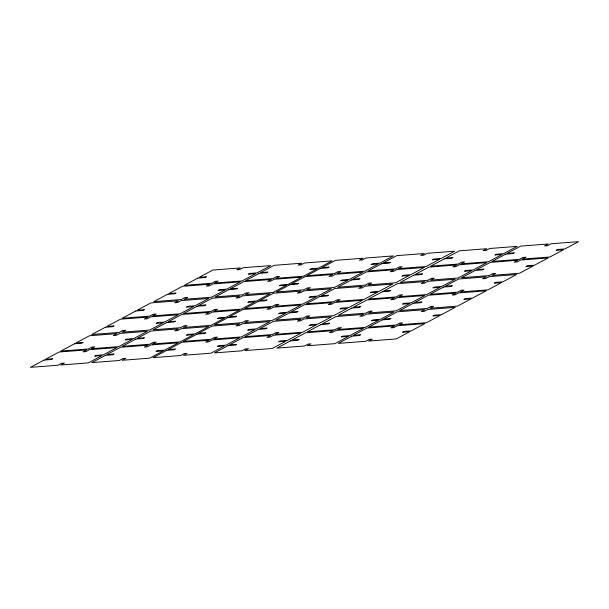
<?xml version="1.0" encoding="UTF-8"?>
<svg xmlns="http://www.w3.org/2000/svg" width="609" height="609" viewBox="0 0 609 609"><rect width="100%" height="100%" fill="white"/><g stroke="black" fill="none" stroke-linecap="round" stroke-linejoin="round"><path stroke-width="0.91" d="M44.069 360.056L30.45 367.341L57.939 365.225L61.524 363.307L64.417 363.086L60.839 365.004L88.328 362.888L101.947 355.603L94.707 356.158L96.146 355.39L103.378 354.834L116.997 347.549L89.5 349.665L85.915 351.583L83.022 351.804L86.607 349.886L59.119 352.002L45.5 359.287L52.732 358.731L51.301 359.5L44.069 360.056M74.45 343.796L60.839 351.081L88.328 348.965L91.913 347.054L94.806 346.826L91.221 348.744L118.717 346.628L132.328 339.342L125.096 339.898L126.527 339.137L133.759 338.581L147.378 331.296L119.889 333.405L116.304 335.323L113.411 335.551L116.989 333.633L89.5 335.742L75.881 343.027L83.121 342.471L81.69 343.24L74.45 343.796M105.41 327.231L91.792 334.516L119.288 332.407L122.866 330.489L125.766 330.261L122.181 332.179L149.669 330.063L163.288 322.785L156.056 323.341L157.487 322.572L164.719 322.016L178.338 314.731L150.842 316.847L147.264 318.758L144.371 318.987L147.949 317.068L120.46 319.185L106.841 326.47L114.081 325.906L112.642 326.675L105.41 327.231M135.792 310.978L122.181 318.263L149.669 316.147L153.255 314.229L156.148 314.008L152.562 315.926L180.058 313.81L193.67 306.525L186.438 307.081L187.869 306.312L195.108 305.756L208.72 298.471L181.231 300.587L177.645 302.506L174.753 302.726L178.338 300.808L150.842 302.924L137.231 310.209L144.462 309.654L143.031 310.423L135.792 310.978M167.391 294.36L153.78 301.645L181.269 299.537L184.854 297.618L187.747 297.398L184.162 299.308L211.658 297.2L225.269 289.914L218.037 290.47L219.468 289.701L226.7 289.146L240.319 281.86L212.83 283.977L209.245 285.895L206.352 286.116L209.938 284.197L182.441 286.314L168.822 293.599L176.062 293.043L174.631 293.804L167.391 294.36M197.78 278.107L184.162 285.393L211.65 283.276L215.236 281.358L218.129 281.137L214.551 283.056L242.039 280.939L255.658 273.654L248.419 274.21L249.857 273.441L257.089 272.885L270.708 265.6L243.212 267.716L239.626 269.635L236.734 269.856L240.319 267.937L212.83 270.053L199.212 277.339L206.443 276.783L205.012 277.552L197.78 278.107M105.418 355.336L91.799 362.621L119.295 360.505L122.873 358.587L125.766 358.366L122.188 360.284L149.677 358.168L163.296 350.883L156.056 351.439L157.495 350.67L164.727 350.114L178.346 342.829L150.849 344.945L147.271 346.864L144.371 347.084L147.957 345.166L120.468 347.282L106.849 354.567L114.081 354.012L112.65 354.781L105.418 355.336M135.799 339.076L122.188 346.361L149.677 344.245L153.262 342.334L156.155 342.106L152.57 344.024L180.066 341.908L193.677 334.623L186.445 335.186L187.876 334.417L195.116 333.861L208.727 326.576L181.238 328.693L177.653 330.603L174.76 330.832L178.346 328.913L150.849 331.03L137.238 338.315L144.47 337.751L143.039 338.52L135.799 339.076M166.759 322.511L153.141 329.796L180.637 327.688L184.222 325.769L187.115 325.549L183.53 327.459L211.026 325.351L224.637 318.065L217.405 318.621L218.837 317.852L226.068 317.297L239.687 310.011L212.198 312.128L208.613 314.046L205.72 314.267L209.298 312.348L181.809 314.465L168.191 321.75L175.43 321.194L173.999 321.955L166.759 322.511M197.149 306.258L183.53 313.544L211.018 311.427L214.604 309.509L217.497 309.288L213.919 311.207L241.408 309.09L255.026 301.805L247.787 302.361L249.226 301.592L256.458 301.036L270.076 293.751L242.58 295.867L238.994 297.786L236.102 298.007L239.687 296.088L212.198 298.204L198.58 305.49L205.812 304.934L204.38 305.703L197.149 306.258M228.74 289.648L215.129 296.933L242.618 294.817L246.203 292.899L249.096 292.678L245.511 294.589L273.007 292.48L286.618 285.195L279.386 285.75L280.818 284.982L288.057 284.426L301.668 277.141L274.179 279.257L270.594 281.175L267.701 281.396L271.287 279.478L243.79 281.594L230.179 288.879L237.411 288.323L235.98 289.085L228.74 289.648M259.129 273.388L245.511 280.673L273.007 278.557L276.585 276.638L279.478 276.417L275.9 278.336L303.389 276.22L317.007 268.934L309.768 269.49L311.207 268.729L318.438 268.166L332.057 260.88L304.561 262.997L300.983 264.915L298.09 265.136L301.668 263.217L274.179 265.334L260.561 272.619L267.8 272.063L266.361 272.832L259.129 273.388M166.699 350.358L153.087 357.643L180.576 355.527L184.162 353.608L187.054 353.387L183.469 355.306L210.965 353.19L224.576 345.904L217.344 346.46L218.776 345.699L226.015 345.143L239.626 337.858L212.138 339.967L208.552 341.885L205.659 342.106L209.245 340.195L181.748 342.304L168.137 349.589L175.369 349.033L173.938 349.802L166.699 350.358M197.088 334.105L183.469 341.39L210.965 339.274L214.543 337.356L217.443 337.135L213.858 339.046L241.347 336.937L254.965 329.652L247.734 330.207L249.165 329.439L256.397 328.883L270.015 321.598L242.519 323.714L238.941 325.632L236.048 325.853L239.626 323.935L212.138 326.051L198.519 333.336L205.758 332.78L204.319 333.542L197.088 334.105M228.048 317.54L214.429 324.825L241.925 322.709L245.503 320.791L248.396 320.57L244.818 322.488L272.307 320.372L285.925 313.087L278.686 313.643L280.125 312.874L287.357 312.318L300.975 305.033L273.479 307.149L269.901 309.067L267.001 309.288L270.586 307.37L243.098 309.486L229.479 316.771L236.711 316.216L235.28 316.984L228.048 317.54M258.429 301.28L244.818 308.565L272.307 306.449L275.892 304.53L278.785 304.31L275.199 306.228L302.696 304.112L316.307 296.827L309.075 297.382L310.506 296.621L317.746 296.065L331.357 288.78L303.868 290.889L300.283 292.807L297.39 293.028L300.975 291.117L273.479 293.226L259.868 300.511L267.1 299.955L265.669 300.724L258.429 301.28M290.029 284.669L276.41 291.955L303.906 289.838L307.484 287.92L310.384 287.699L306.799 289.618L334.288 287.501L347.906 280.216L340.675 280.772L342.106 280.003L349.338 279.447L362.956 272.162L335.46 274.278L331.882 276.197L328.989 276.417L332.567 274.499L305.079 276.615L291.46 283.901L298.699 283.345L297.261 284.114L290.029 284.669M320.41 268.409L306.799 275.694L334.288 273.578L337.873 271.667L340.766 271.439L337.18 273.357L364.677 271.241L378.288 263.956L371.056 264.512L372.487 263.75L379.727 263.195L393.338 255.909L365.849 258.018L362.264 259.936L359.371 260.165L362.956 258.246L335.46 260.355L321.849 267.64L329.081 267.085L327.65 267.853L320.41 268.409M228.055 345.638L214.437 352.923L241.925 350.807L245.511 348.896L248.403 348.668L244.826 350.586L272.314 348.47L285.933 341.185L278.694 341.74L280.132 340.979L287.364 340.423L300.983 333.138L273.487 335.247L269.901 337.165L267.008 337.394L270.594 335.475L243.105 337.584L229.486 344.869L236.718 344.313L235.287 345.082L228.055 345.638M258.437 329.385L244.818 336.67L272.314 334.554L275.9 332.636L278.793 332.415L275.207 334.333L302.696 332.217L316.315 324.932L309.083 325.488L310.514 324.719L317.746 324.163L331.365 316.878L303.876 318.994L300.29 320.913L297.398 321.133L300.975 319.215L273.487 321.331L259.868 328.616L267.107 328.061L265.669 328.83L258.437 329.385M289.397 312.82L275.778 320.106L303.274 317.989L306.852 316.071L309.753 315.85L306.167 317.769L333.656 315.652L347.275 308.367L340.043 308.923L341.474 308.154L348.706 307.598L362.325 300.313L334.828 302.429L331.25 304.348L328.358 304.569L331.935 302.65L304.447 304.766L290.828 312.052L298.067 311.496L296.629 312.265L289.397 312.82M319.778 296.56L306.167 303.845L333.656 301.729L337.241 299.818L340.134 299.59L336.549 301.508L364.045 299.392L377.656 292.107L370.424 292.663L371.855 291.901L379.095 291.346L392.706 284.06L365.217 286.169L361.632 288.087L358.739 288.316L362.325 286.397L334.828 288.506L321.217 295.791L328.449 295.236L327.018 296.004L319.778 296.56M351.378 279.95L337.759 287.235L365.255 285.119L368.841 283.2L371.734 282.979L368.148 284.898L395.644 282.782L409.256 275.496L402.024 276.052L403.455 275.283L410.687 274.728L424.306 267.442L396.817 269.559L393.231 271.477L390.339 271.698L393.916 269.779L366.428 271.896L352.809 279.181L360.048 278.625L358.617 279.394L351.378 279.95M381.767 263.689L368.148 270.975L395.637 268.858L399.222 266.948L402.115 266.719L398.537 268.638L426.026 266.521L439.645 259.236L432.405 259.799L433.844 259.031L441.076 258.475L454.695 251.19L427.198 253.306L423.613 255.217L420.72 255.445L424.306 253.527L396.817 255.643L383.198 262.928L390.43 262.365L388.999 263.134L381.767 263.689M290.562 340.834L276.943 348.12L304.439 346.003L308.017 344.085L310.91 343.864L307.332 345.783L334.821 343.666L348.439 336.381L341.2 336.937L342.639 336.168L349.87 335.612L363.489 328.327L335.993 330.443L332.415 332.362L329.522 332.583L333.1 330.664L305.611 332.78L291.993 340.066L299.232 339.51L297.793 340.271L290.562 340.834M320.943 324.574L307.332 331.859L334.821 329.743L338.406 327.825L341.299 327.604L337.713 329.522L365.21 327.406L378.821 320.121L371.589 320.677L373.02 319.915L380.26 319.352L393.871 312.067L366.382 314.183L362.797 316.101L359.904 316.322L363.489 314.411L335.993 316.52L322.382 323.805L329.614 323.25L328.182 324.018L320.943 324.574M351.903 308.009L338.292 315.295L365.781 313.178L369.366 311.268L372.259 311.039L368.673 312.957L396.17 310.841L409.781 303.556L402.549 304.112L403.98 303.351L411.212 302.795L424.831 295.51L397.342 297.618L393.757 299.537L390.864 299.757L394.449 297.847L366.953 299.955L353.334 307.24L360.574 306.685L359.143 307.454L351.903 308.009M382.292 291.757L368.673 299.042L396.162 296.926L399.748 295.007L402.64 294.786L399.062 296.705L426.551 294.589L440.17 287.303L432.93 287.859L434.369 287.09L441.601 286.534L455.22 279.249L427.724 281.366L424.138 283.284L421.245 283.505L424.831 281.586L397.342 283.703L383.723 290.988L390.955 290.432L389.524 291.193L382.292 291.757M413.884 275.139L400.273 282.424L427.762 280.307L431.347 278.397L434.24 278.168L430.654 280.087L458.151 277.97L471.762 270.685L464.53 271.249L465.961 270.48L473.201 269.924L486.812 262.639L459.323 264.755L455.738 266.666L452.845 266.894L456.43 264.976L428.934 267.092L415.323 274.377L422.555 273.814L421.124 274.583L413.884 275.139M444.273 258.886L430.654 266.171L458.151 264.055L461.729 262.136L464.629 261.916L461.043 263.834L488.532 261.718L502.151 254.433L494.919 254.988L496.35 254.219L503.582 253.664L517.201 246.379L489.705 248.495L486.127 250.413L483.234 250.634L486.812 248.716L459.323 250.832L445.704 258.117L452.944 257.561L451.505 258.33L444.273 258.886M351.911 336.115L338.292 343.4L365.788 341.284L369.374 339.365L372.266 339.144L368.681 341.063L396.17 338.947L409.788 331.661L402.557 332.217L403.988 331.448L411.22 330.893L424.838 323.607L397.35 325.724L393.764 327.642L390.871 327.863L394.449 325.944L366.961 328.061L353.342 335.346L360.581 334.79L359.143 335.559L351.911 336.115M382.3 319.854L368.681 327.14L396.17 325.023L399.755 323.105L402.648 322.884L399.062 324.803L426.559 322.686L440.178 315.401L432.938 315.957L434.369 315.196L441.609 314.64L455.22 307.355L427.731 309.463L424.146 311.382L421.253 311.602L424.838 309.692L397.342 311.8L383.731 319.086L390.963 318.53L389.532 319.299L382.3 319.854M413.252 303.29L399.641 310.575L427.13 308.458L430.715 306.548L433.608 306.319L430.023 308.238L457.519 306.121L471.13 298.836L463.898 299.4L465.329 298.631L472.569 298.075L486.18 290.79L458.691 292.906L455.106 294.817L452.213 295.045L455.798 293.127L428.302 295.243L414.691 302.528L421.923 301.965L420.492 302.734L413.252 303.29M443.641 287.037L430.023 294.322L457.519 292.206L461.097 290.287L463.989 290.067L460.412 291.985L487.9 289.869L501.519 282.584L494.28 283.139L495.718 282.37L502.95 281.815L516.569 274.53L489.073 276.646L485.495 278.564L482.602 278.785L486.18 276.867L458.691 278.983L445.072 286.268L452.312 285.712L450.873 286.481L443.641 287.037M475.241 270.419L461.622 277.704L489.111 275.595L492.696 273.677L495.589 273.449L492.011 275.367L519.5 273.258L533.119 265.973L525.879 266.529L527.31 265.76L534.55 265.204L548.161 257.919L520.672 260.035L517.087 261.946L514.194 262.174L517.779 260.256L490.283 262.372L476.672 269.658L483.904 269.102L482.473 269.863L475.241 270.419M505.622 254.166L492.003 261.451L519.5 259.335L523.085 257.417L525.978 257.196L522.393 259.114L549.881 256.998L563.5 249.713L556.268 250.269L557.699 249.5L564.931 248.944L578.55 241.659L551.061 243.775L547.476 245.693L544.583 245.914L548.161 243.996L520.672 246.112L507.053 253.397L514.293 252.842L512.854 253.61L505.622 254.166"/></g></svg>
